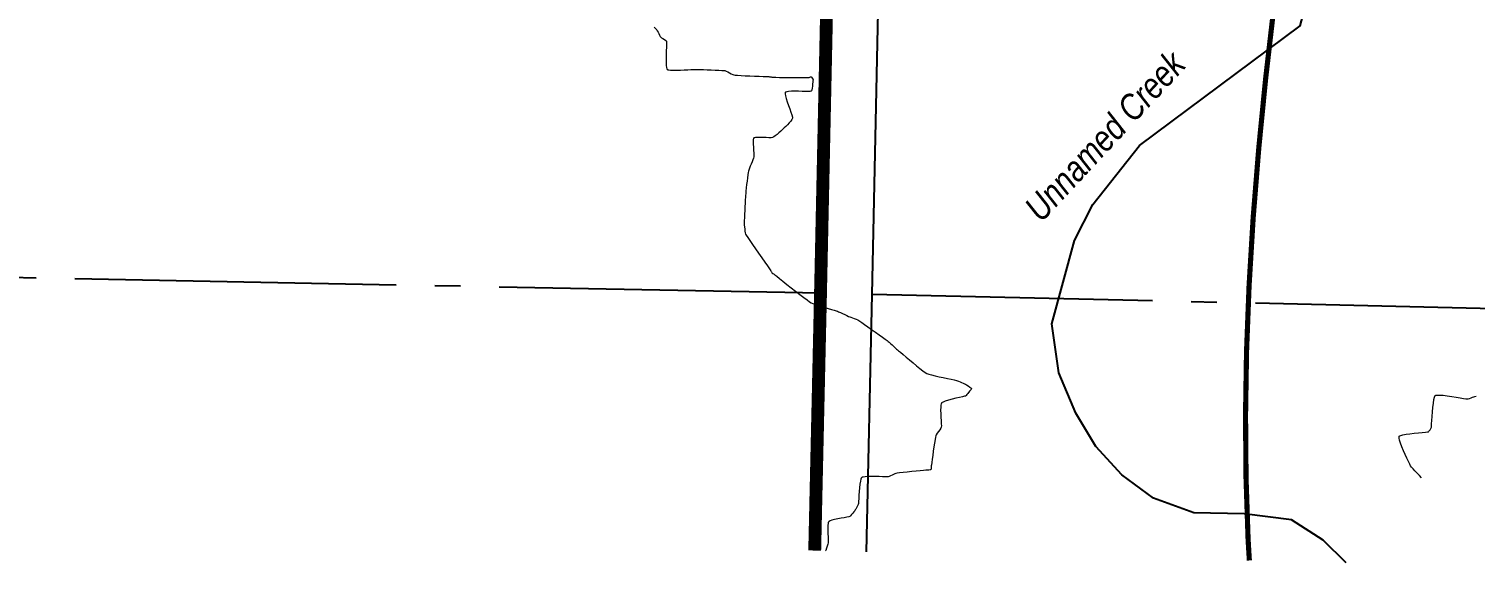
# Model space of a CAD drawing. Extents: x 402313 to 405098, y 6178605 to 6180387.
# Drawn here: x 402912 to 403474, y 6178619 to 6178827 of the extents above; entities that cross this region are included whole.
import ezdxf

# ---------------------------------------------------------------- set-up
doc = ezdxf.new("R2010")
doc.units = 0
doc.header["$LTSCALE"] = 5
for name, pattern in [('CENTERLINEX3', [5, 2.5, -1, 0.5, -1]), ('DASHDOT2', [12.7, 6.35, -3.175, 0, -3.175]), ('foc-QUARTERLINE', [33, 25, -3, 2, -3])]:
    doc.linetypes.add(name, pattern=pattern)
doc.layers.add('AS-TRAPPER BOUNDARY', color=7, linetype='CENTERLINEX3', true_color=0xb85c00, transparency=0.6)
for name, color, linetype in [('AS-WILDLIFE', 131, 'DASHDOT2'), ('L-SEC', 7, 'Continuous'), ('L-SECQ', 8, 'foc-QUARTERLINE'), ('T-WATER', 160, 'Continuous'), ('T-WATER-T', 170, 'Continuous')]:
    doc.layers.add(name, color=color, linetype=linetype)
doc.layers.add('T-ELEVATION', color=48, linetype='Continuous', lineweight=18)
doc.styles.add('80L', font='ARIALN.TTF', dxfattribs={"height": 10})
doc.styles.add('foc-LtypeFont', font='ARIALN.TTF', dxfattribs={"height": 7.35})
doc.linetypes.add('foc-TOPO-flowdirection-NOLINE', pattern='A,0,[">",foc-LtypeFont,S=0.3,R=0,X=0,Y=-0.945],-20,[">",foc-LtypeFont,S=0.3,R=0,X=0,Y=-0.945],0', length=20)

msp = doc.modelspace()

# ---------------------------------------------------------------- linework, layer by layer
at = {"layer": 'AS-TRAPPER BOUNDARY', "const_width": 5, "flags": 128}
msp.add_lwpolyline([(403217.622, 6178623.996), (403219.874, 6178723.933), (403237.169, 6179528.604), (402431.657, 6179545.854), (402331.709, 6179547.604)], dxfattribs=at)
at = {"layer": 'AS-WILDLIFE', "const_width": 2, "flags": 128}
msp.add_lwpolyline([(403386.593, 6178620.134), (403386.102, 6178628.326), (403385.304, 6178652.123), (403385.103, 6178676.467), (403385.498, 6178701.394), (403386.49, 6178727.004), (403388.082, 6178753.385), (403390.282, 6178780.668), (403392.946, 6178807.552), (403396.189, 6178835.595), (403400.041, 6178865.055), (403404.565, 6178896.413), (403409.232, 6178926.455), (403414.698, 6178959.761), (403436.224, 6179084.468), (403444.841, 6179136.502), (403449.203, 6179164.618), (403453.024, 6179190.885), (403456.377, 6179215.814), (403459.298, 6179239.663), (403462.379, 6179268.275), (403464.849, 6179295.767), (403466.725, 6179322.33), (403468.016, 6179348.091), (403468.728, 6179373.19), (403468.86, 6179397.669), (403468.413, 6179421.595), (403467.386, 6179445.019), (403463.971, 6179498.777), (403461.388, 6179531.851), (403413.589, 6179541.256), (403353.895, 6179553.603), (403293.918, 6179566.609), (403233.682, 6179580.268), (403173.208, 6179594.576), (403112.517, 6179609.526), (403051.634, 6179625.114), (403021.133, 6179633.217)], dxfattribs=at)
at = {"layer": 'L-SEC'}
for p, q in [((403228.521, 6179126.268), (403219.874, 6178723.933)), ((403239.978, 6178723.472), (403248.625, 6179125.811)), ((403219.874, 6178723.933), (403217.622, 6178623.996)), ((403237.726, 6178623.537), (403239.978, 6178723.472))]:
    msp.add_line(p, q, dxfattribs=at)
at = {"layer": 'L-SECQ'}
for p, q in [((403219.874, 6178723.933), (402448.733, 6178738.888)), ((404008.83, 6178705.894), (403239.978, 6178723.472))]:
    msp.add_line(p, q, dxfattribs=at)
at = {"layer": 'T-ELEVATION', "linetype": 'Continuous', "lineweight": 13, "elevation": 558}
msp.add_lwpolyline([(403155.222, 6178827.283), (403155.915, 6178826.63), (403156.226, 6178826.315), (403156.434, 6178825.969), (403156.701, 6178825.449), (403156.995, 6178824.846), (403157.288, 6178824.252), (403157.548, 6178823.759), (403157.745, 6178823.459), (403158.078, 6178823.204), (403158.609, 6178822.882), (403159.197, 6178822.537), (403159.702, 6178822.208), (403159.984, 6178821.94), (403160.016, 6178821.565), (403160.002, 6178820.738), (403159.958, 6178819.568), (403159.901, 6178818.165), (403159.848, 6178816.637), (403159.817, 6178815.094), (403159.823, 6178813.645), (403159.884, 6178812.399), (403159.983, 6178811.621), (403160.094, 6178811.203), (403160.186, 6178811.016), (403160.238, 6178810.952), (403160.301, 6178810.901), (403160.478, 6178810.811), (403160.86, 6178810.706), (403161.558, 6178810.613), (403162.676, 6178810.564), (403163.987, 6178810.573), (403165.408, 6178810.624), (403166.855, 6178810.7), (403168.244, 6178810.785), (403169.491, 6178810.862), (403170.513, 6178810.916), (403171.226, 6178810.929), (403171.96, 6178810.91), (403173.038, 6178810.878), (403174.367, 6178810.835), (403175.852, 6178810.784), (403177.397, 6178810.727), (403178.91, 6178810.666), (403180.294, 6178810.604), (403181.456, 6178810.542), (403182.301, 6178810.484), (403182.734, 6178810.431), (403183.174, 6178810.261), (403183.785, 6178809.959), (403184.48, 6178809.591), (403185.175, 6178809.223), (403185.785, 6178808.92), (403186.226, 6178808.75), (403186.691, 6178808.697), (403187.655, 6178808.633), (403189.005, 6178808.56), (403190.627, 6178808.482), (403192.407, 6178808.403), (403194.233, 6178808.325), (403195.992, 6178808.253), (403197.569, 6178808.189), (403198.852, 6178808.137), (403199.727, 6178808.101), (403200.081, 6178808.084), (403200.318, 6178808.044), (403200.653, 6178807.976), (403200.989, 6178807.91), (403201.226, 6178807.872), (403201.599, 6178807.864), (403202.525, 6178807.852), (403203.881, 6178807.837), (403205.543, 6178807.82), (403207.389, 6178807.803), (403209.295, 6178807.786), (403211.137, 6178807.771), (403212.794, 6178807.758), (403214.141, 6178807.75), (403215.056, 6178807.747), (403215.416, 6178807.75), (403215.666, 6178807.843), (403215.998, 6178807.982), (403216.226, 6178808.033), (403216.384, 6178807.862), (403216.623, 6178807.514), (403216.846, 6178807.152), (403216.957, 6178806.94), (403216.96, 6178806.74), (403216.933, 6178806.463), (403216.907, 6178806.258), (403216.88, 6178805.96), (403216.813, 6178805.301), (403216.712, 6178804.452), (403216.578, 6178803.583), (403216.449, 6178802.989), (403216.342, 6178802.66), (403216.265, 6178802.517), (403216.226, 6178802.472), (403216.191, 6178802.452), (403216.064, 6178802.419), (403215.738, 6178802.387), (403215.085, 6178802.368), (403213.994, 6178802.374), (403212.692, 6178802.396), (403211.281, 6178802.42), (403209.864, 6178802.428), (403208.543, 6178802.405), (403207.419, 6178802.335), (403206.731, 6178802.235), (403206.373, 6178802.128), (403206.222, 6178802.04), (403206.175, 6178801.99), (403206.143, 6178801.93), (403206.108, 6178801.759), (403206.121, 6178801.384), (403206.247, 6178800.697), (403206.542, 6178799.601), (403206.947, 6178798.325), (403207.413, 6178796.959), (403207.891, 6178795.594), (403208.335, 6178794.319), (403208.695, 6178793.225), (403208.923, 6178792.402), (403208.973, 6178791.94), (403208.75, 6178791.48), (403208.297, 6178790.864), (403207.694, 6178790.158), (403207.02, 6178789.431), (403206.357, 6178788.748), (403205.784, 6178788.177), (403205.381, 6178787.785), (403204.981, 6178787.409), (403204.408, 6178786.889), (403203.726, 6178786.291), (403203.001, 6178785.68), (403202.299, 6178785.124), (403201.685, 6178784.688), (403201.226, 6178784.44), (403200.697, 6178784.369), (403199.821, 6178784.37), (403198.718, 6178784.413), (403197.505, 6178784.47), (403196.301, 6178784.509), (403195.226, 6178784.502), (403194.537, 6178784.444), (403194.161, 6178784.359), (403193.99, 6178784.28), (403193.933, 6178784.233), (403193.887, 6178784.174), (403193.812, 6178784.004), (403193.735, 6178783.632), (403193.691, 6178782.957), (403193.706, 6178781.904), (403193.774, 6178780.722), (403193.862, 6178779.524), (403193.942, 6178778.42), (403193.984, 6178777.521), (403193.958, 6178776.94), (403193.822, 6178776.446), (403193.58, 6178775.775), (403193.266, 6178774.987), (403192.914, 6178774.14), (403192.559, 6178773.293), (403192.236, 6178772.505), (403191.979, 6178771.835), (403191.823, 6178771.343), (403191.723, 6178770.804), (403191.598, 6178769.931), (403191.456, 6178768.812), (403191.306, 6178767.538), (403191.155, 6178766.196), (403191.014, 6178764.876), (403190.889, 6178763.667), (403190.79, 6178762.659), (403190.726, 6178761.94), (403190.678, 6178761.253), (403190.617, 6178760.234), (403190.548, 6178758.973), (403190.475, 6178757.559), (403190.403, 6178756.083), (403190.336, 6178754.634), (403190.278, 6178753.304), (403190.234, 6178752.181), (403190.208, 6178751.356), (403190.205, 6178750.919), (403190.24, 6178750.423), (403190.308, 6178749.716), (403190.401, 6178748.906), (403190.512, 6178748.101), (403190.634, 6178747.41), (403190.76, 6178746.94), (403191.009, 6178746.52), (403191.584, 6178745.645), (403192.42, 6178744.409), (403193.451, 6178742.905), (403194.61, 6178741.227), (403195.831, 6178739.467), (403197.047, 6178737.719), (403198.193, 6178736.076), (403199.202, 6178734.631), (403200.009, 6178733.478), (403200.545, 6178732.709), (403200.746, 6178732.419), (403200.813, 6178732.271), (403200.896, 6178732.07), (403200.957, 6178731.94), (403201.086, 6178731.805), (403201.226, 6178731.681), (403201.386, 6178731.586), (403201.648, 6178731.438), (403201.843, 6178731.323), (403202.119, 6178731.106), (403202.839, 6178730.536), (403203.92, 6178729.679), (403205.28, 6178728.605), (403206.835, 6178727.38), (403208.503, 6178726.073), (403210.2, 6178724.75), (403211.843, 6178723.479), (403213.351, 6178722.329), (403214.639, 6178721.366), (403215.625, 6178720.658), (403216.226, 6178720.273), (403216.858, 6178719.994), (403217.787, 6178719.65), (403218.934, 6178719.262), (403220.221, 6178718.849), (403221.567, 6178718.431), (403222.894, 6178718.027), (403224.121, 6178717.656), (403225.171, 6178717.338), (403225.964, 6178717.093), (403226.42, 6178716.94), (403226.927, 6178716.729), (403227.644, 6178716.414), (403228.479, 6178716.039), (403229.345, 6178715.646), (403230.151, 6178715.279), (403230.808, 6178714.981), (403231.226, 6178714.797), (403231.666, 6178714.622), (403232.296, 6178714.383), (403233.019, 6178714.11), (403233.739, 6178713.831), (403234.361, 6178713.577), (403234.787, 6178713.378), (403235.172, 6178713.128), (403235.946, 6178712.594), (403237.022, 6178711.839), (403238.316, 6178710.925), (403239.741, 6178709.912), (403241.211, 6178708.863), (403242.639, 6178707.839), (403243.941, 6178706.902), (403245.03, 6178706.114), (403245.82, 6178705.537), (403246.226, 6178705.232), (403246.604, 6178704.907), (403247.124, 6178704.44), (403247.727, 6178703.885), (403248.357, 6178703.301), (403248.959, 6178702.744), (403249.474, 6178702.271), (403249.847, 6178701.94), (403250.224, 6178701.618), (403250.947, 6178701.004), (403251.945, 6178700.161), (403253.145, 6178699.153), (403254.477, 6178698.044), (403255.869, 6178696.896), (403257.249, 6178695.775), (403258.546, 6178694.744), (403259.689, 6178693.865), (403260.606, 6178693.205), (403261.226, 6178692.825), (403261.943, 6178692.556), (403263.044, 6178692.241), (403264.423, 6178691.896), (403265.978, 6178691.537), (403267.605, 6178691.18), (403269.199, 6178690.841), (403270.656, 6178690.537), (403271.874, 6178690.283), (403272.749, 6178690.095), (403273.175, 6178689.99), (403273.566, 6178689.835), (403274.118, 6178689.593), (403274.746, 6178689.305), (403275.364, 6178689.012), (403275.886, 6178688.755), (403276.226, 6178688.576), (403276.636, 6178688.329), (403277.235, 6178687.951), (403277.864, 6178687.533), (403278.283, 6178687.23), (403278.495, 6178687.053), (403278.569, 6178686.969), (403278.582, 6178686.94), (403278.581, 6178686.903), (403278.545, 6178686.802), (403278.421, 6178686.596), (403278.175, 6178686.263), (403277.837, 6178685.85), (403277.599, 6178685.566), (403277.413, 6178685.334), (403277.121, 6178684.978), (403276.784, 6178684.584), (403276.465, 6178684.239), (403276.226, 6178684.029), (403275.853, 6178683.919), (403275.02, 6178683.724), (403273.852, 6178683.46), (403272.475, 6178683.142), (403271.017, 6178682.784), (403269.604, 6178682.402), (403268.363, 6178682.011), (403267.579, 6178681.702), (403267.156, 6178681.477), (403266.967, 6178681.332), (403266.903, 6178681.262), (403266.853, 6178681.183), (403266.768, 6178680.969), (403266.672, 6178680.525), (403266.598, 6178679.74), (403266.575, 6178678.528), (403266.609, 6178677.163), (403266.676, 6178675.757), (403266.754, 6178674.42), (403266.819, 6178673.264), (403266.849, 6178672.4), (403266.821, 6178671.94), (403266.61, 6178671.5), (403266.228, 6178670.9), (403265.759, 6178670.221), (403265.286, 6178669.541), (403264.892, 6178668.943), (403264.661, 6178668.505), (403264.554, 6178668.027), (403264.391, 6178667.074), (403264.187, 6178665.767), (403263.958, 6178664.227), (403263.719, 6178662.577), (403263.488, 6178660.939), (403263.278, 6178659.434), (403263.105, 6178658.184), (403262.986, 6178657.312), (403262.936, 6178656.94), (403262.918, 6178656.603), (403262.9, 6178656.118), (403262.861, 6178655.656), (403262.777, 6178655.389), (403262.509, 6178655.306), (403262.047, 6178655.268), (403261.563, 6178655.254), (403261.226, 6178655.24), (403260.837, 6178655.201), (403259.922, 6178655.111), (403258.611, 6178654.981), (403257.032, 6178654.823), (403255.316, 6178654.649), (403253.591, 6178654.471), (403251.988, 6178654.302), (403250.635, 6178654.154), (403249.662, 6178654.038), (403249.199, 6178653.967), (403248.825, 6178653.824), (403248.305, 6178653.581), (403247.713, 6178653.288), (403247.12, 6178652.997), (403246.6, 6178652.759), (403246.226, 6178652.626), (403245.827, 6178652.61), (403245.028, 6178652.628), (403243.925, 6178652.666), (403242.616, 6178652.71), (403241.198, 6178652.747), (403239.767, 6178652.76), (403238.421, 6178652.737), (403237.256, 6178652.663), (403236.521, 6178652.557), (403236.116, 6178652.446), (403235.928, 6178652.355), (403235.861, 6178652.304), (403235.804, 6178652.242), (403235.696, 6178652.061), (403235.546, 6178651.663), (403235.369, 6178650.928), (403235.181, 6178649.756), (403235.027, 6178648.395), (403234.901, 6178646.947), (403234.801, 6178645.513), (403234.722, 6178644.194), (403234.66, 6178643.091), (403234.61, 6178642.306), (403234.568, 6178641.94), (403234.421, 6178641.589), (403234.175, 6178641.096), (403233.887, 6178640.561), (403233.613, 6178640.08), (403233.411, 6178639.754), (403233.197, 6178639.463), (403232.842, 6178639.006), (403232.406, 6178638.468), (403231.951, 6178637.936), (403231.538, 6178637.494), (403231.226, 6178637.229), (403230.841, 6178637.109), (403230.079, 6178636.951), (403229.044, 6178636.758), (403227.843, 6178636.537), (403226.58, 6178636.29), (403225.36, 6178636.023), (403224.29, 6178635.741), (403223.612, 6178635.506), (403223.243, 6178635.327), (403223.076, 6178635.207), (403223.019, 6178635.146), (403222.973, 6178635.078), (403222.893, 6178634.895), (403222.801, 6178634.517), (403222.725, 6178633.849), (403222.689, 6178632.818), (403222.703, 6178631.65), (403222.747, 6178630.438), (403222.803, 6178629.271), (403222.851, 6178628.238), (403222.874, 6178627.431), (403222.851, 6178626.94), (403222.721, 6178626.423), (403222.489, 6178625.708), (403222.196, 6178624.873), (403221.883, 6178623.999), (403221.849, 6178623.9)], dxfattribs=at)
at = {"layer": 'T-ELEVATION', "linetype": 'Continuous', "lineweight": 15, "elevation": 555}
msp.add_lwpolyline([(403453.559, 6178652.244), (403452.673, 6178653.152), (403451.794, 6178654.066), (403450.969, 6178654.943), (403450.245, 6178655.741), (403449.669, 6178656.421), (403449.289, 6178656.94), (403448.933, 6178657.576), (403448.43, 6178658.573), (403447.828, 6178659.838), (403447.174, 6178661.277), (403446.516, 6178662.796), (403445.902, 6178664.303), (403445.379, 6178665.703), (403444.995, 6178666.904), (403444.819, 6178667.658), (403444.781, 6178668.071), (403444.805, 6178668.263), (403444.833, 6178668.332), (403444.879, 6178668.391), (403445.039, 6178668.507), (403445.436, 6178668.677), (403446.217, 6178668.894), (403447.508, 6178669.147), (403449.034, 6178669.379), (403450.672, 6178669.586), (403452.299, 6178669.767), (403453.791, 6178669.919), (403455.025, 6178670.039), (403455.877, 6178670.126), (403456.226, 6178670.175), (403456.421, 6178670.345), (403456.678, 6178670.631), (403456.916, 6178670.922), (403457.055, 6178671.111), (403457.17, 6178671.351), (403457.304, 6178671.687), (403457.391, 6178671.94), (403457.415, 6178672.299), (403457.464, 6178673.199), (403457.539, 6178674.51), (403457.642, 6178676.101), (403457.774, 6178677.842), (403457.937, 6178679.604), (403458.131, 6178681.255), (403458.357, 6178682.667), (403458.563, 6178683.536), (403458.733, 6178683.993), (403458.852, 6178684.189), (403458.915, 6178684.251), (403458.989, 6178684.297), (403459.203, 6178684.367), (403459.675, 6178684.425), (403460.544, 6178684.421), (403461.931, 6178684.309), (403463.54, 6178684.11), (403465.254, 6178683.855), (403466.953, 6178683.577), (403468.518, 6178683.308), (403469.832, 6178683.081), (403470.774, 6178682.927), (403471.226, 6178682.88), (403471.609, 6178682.962), (403472.148, 6178683.126), (403472.765, 6178683.336), (403473.382, 6178683.553), (403473.919, 6178683.742), (403474.3, 6178683.866), (403474.767, 6178683.985)], dxfattribs=at)
at = {"layer": 'T-WATER', "linetype": 'foc-TOPO-flowdirection-NOLINE', "flags": 128}
msp.add_lwpolyline([(403424.211, 6178619.274), (403415.246, 6178627.975), (403403.038, 6178635.886), (403384.509, 6178638.234), (403365.056, 6178638.59), (403349.38, 6178644.37), (403337.056, 6178653.367), (403326.871, 6178664.363), (403319.074, 6178677.306), (403312.462, 6178692.984), (403309.799, 6178712.095), (403318.57, 6178744.51), (403325.78, 6178758.44), (403343.93, 6178781.336), (403406.364, 6178827.858), (403410.047, 6178841.903), (403396.86, 6178848.791), (403379.101, 6178850.388), (403363.416, 6178855.198), (403349.621, 6178862.173), (403338.927, 6178872.473), (403313.965, 6178913.285), (403304.193, 6178923.388), (403269.963, 6178928.541), (403257.345, 6178937.401), (403247.276, 6178949.556), (403240.529, 6178964.438), (403237.414, 6178982.917), (403233.49, 6179044.839), (403225.765, 6179081.35), (403224.712, 6179101.032), (403220.305, 6179118.651), (403211.948, 6179131.809), (403201.575, 6179142.914), (403179.112, 6179161.997), (403163.055, 6179165.813), (403148.66, 6179157.876), (403135.762, 6179148.075), (403121.299, 6179141.412), (403084.049, 6179134.923), (403063.432, 6179134.305), (403051.39, 6179143.68), (403049.129, 6179162.085), (403050.258, 6179181.822), (403047.888, 6179201.129), (403041.182, 6179217.472), (403032.286, 6179229.325), (403016.71, 6179234.382), (402976.117, 6179231.359), (402962.879, 6179223.362), (402957.712, 6179208.692), (402959.711, 6179167.987), (402957.794, 6179150.455), (402950.127, 6179137.108), (402934.843, 6179132.159), (402921.792, 6179139.964), (402912.132, 6179151.351), (402903.952, 6179165.73), (402891.446, 6179198.526), (402884.043, 6179211.976), (402873.53, 6179223.439), (402859.437, 6179229.122), (402842.017, 6179231.166), (402826.474, 6179235.618), (402814.103, 6179244.308), (402804.937, 6179256.693), (402801.216, 6179275.139), (402803.464, 6179292.143), (402808.579, 6179306.628), (402815.819, 6179320.012), (402828.812, 6179328.058), (402842.935, 6179322.923), (402863.526, 6179300.218), (402875.17, 6179290.333), (402890.062, 6179284.451), (402910.155, 6179284.675), (402925.479, 6179291.145), (402935.668, 6179302.744), (402941.99, 6179317.414), (402942.1, 6179335.762), (402940.956, 6179338.568), (402939.458, 6179342.238), (402936.235, 6179350.137), (402931.434, 6179358.238), (402919.869, 6179377.754), (402910.337, 6179389.024), (402897.066, 6179396.393), (402866.372, 6179405.863), (402847.596, 6179406.012), (402834.869, 6179397.556), (402827.868, 6179384.246), (402814.814, 6179376.199), (402795.883, 6179377.007), (402781.118, 6179382.776), (402724.833, 6179416.446), (402703.749, 6179438.152), (402678.299, 6179477.847), (402684.34, 6179492.076), (402701.311, 6179490.496), (402717.938, 6179486.223), (402734.402, 6179490.688), (402737.573, 6179506.344), (402729.73, 6179520.076), (402724.313, 6179536.184), (402715.675, 6179548.899), (402683.401, 6179582.216), (402671.302, 6179591.527), (402654.652, 6179595.07), (402620.127, 6179588.088), (402608.866, 6179598.268), (402599.666, 6179610.165), (402600.55, 6179626.549), (402610.177, 6179637.327), (402616.078, 6179641.891)], dxfattribs=at)
at = {"layer": 'T-WATER'}
msp.add_lwpolyline([(403424.211, 6178619.274), (403415.246, 6178627.975), (403403.038, 6178635.886), (403384.509, 6178638.234), (403365.056, 6178638.59), (403349.38, 6178644.37), (403337.056, 6178653.367), (403326.871, 6178664.363), (403319.074, 6178677.306), (403312.462, 6178692.984), (403309.799, 6178712.095), (403318.57, 6178744.51), (403325.78, 6178758.44), (403343.93, 6178781.336), (403406.364, 6178827.858)], dxfattribs=at)

# ---------------------------------------------------------------- texts
at = {"layer": 'T-WATER-T', "insert": (403298.363, 6178757.932), "char_height": 9.99628, "attachment_point": 1, "rotation": 47.06987, "style": '80L'}
msp.add_mtext_dynamic_manual_height_columns('{\\fArial Narrow|b0|i1|c0|p34;Unnamed Creek}', width=84.11091, gutter_width=50, heights=[0], dxfattribs=at)

doc.saveas('drawing.dxf')
